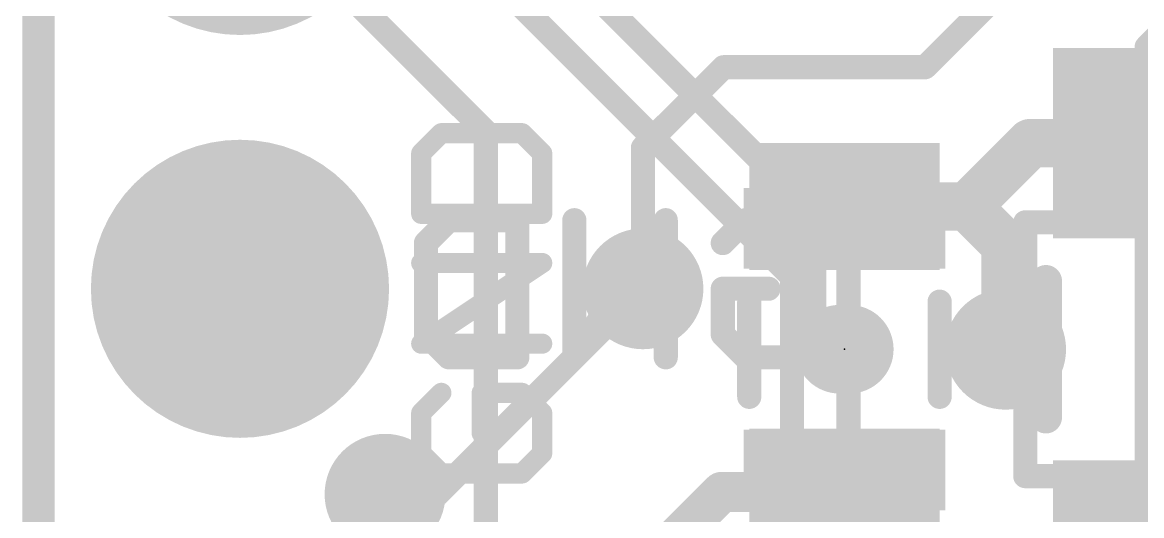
# Model space of a CAD drawing. Extents: x -33 to 74, y -20 to 37.
# Drawn here: x -0.1 to 6.95, y 20.16 to 23.27 of the extents above; entities that cross this region are included whole.
import ezdxf

# ---------------------------------------------------------------- set-up
doc = ezdxf.new("R2010")
doc.units = 0
for name, color, linetype in [('1', 12, 'CONTINUOUS'), ('16', 132, 'CONTINUOUS'), ('17', 110, 'CONTINUOUS'), ('18', 110, 'CONTINUOUS'), ('20', 53, 'CONTINUOUS'), ('21', 41, 'CONTINUOUS'), ('22', 40, 'CONTINUOUS'), ('23', 53, 'CONTINUOUS'), ('51', 53, 'CONTINUOUS')]:
    doc.layers.add(name, color=color, linetype=linetype)

# ---------------------------------------------------------------- blocks, each defined once
blk = doc.blocks.new('RECT')
blk.add_solid([(-0.5, -0.5), (0.5, -0.5), (-0.5, 0.5), (0.5, 0.5)])
blk = doc.blocks.new('ROUNDP')
at = {"const_width": 0.5}
blk.add_lwpolyline([(0, -0.25, 1), (0, 0.25, 1), (0, -0.25)], format="xyb", dxfattribs=at)
blk = doc.blocks.new('ROUNDV')
at = {"const_width": 0.5}
blk.add_lwpolyline([(0, -0.25, 1), (0, 0.25, 1), (0, -0.25)], format="xyb", dxfattribs=at)

msp = doc.modelspace()

# ---------------------------------------------------------------- linework, layer by layer
at = {"layer": '1'}
for points, const_width in [([(2.8194, 22.5806), (1.27, 24.13)], 0.1524), ([(6.223, 23.622), (5.588, 22.987)], 0.1524), ([(3.81, 22.479), (4.318, 22.987)], 0.1524), ([(5.588, 22.987), (4.318, 22.987)], 0.1524), ([(2.8194, 16.3068), (2.8194, 22.5806)], 0.1524), ([(5.853, 22.109), (6.2531, 22.5091)], 0.3048), ([(6.67, 22.5091), (6.2531, 22.5091)], 0.3048), ([(3.81, 21.59), (3.81, 22.479)], 0.1524), ([(5.08, 22.109), (5.853, 22.109)], 0.3048), ([(6.096, 21.866), (5.853, 22.109)], 0.3048), ([(5.08, 22.109), (5.069, 22.098)], 0.1524), ([(6.096, 21.209), (6.096, 21.866)], 0.3048), ([(4.307, 20.309), (3.865, 19.867)], 0.254), ([(5.08, 20.309), (4.307, 20.309)], 0.254), ([(2.4638, 20.0152), (2.1844, 20.2946)], 0.1524)]:
    msp.add_lwpolyline(points, dxfattribs=dict(at, const_width=const_width))
for points, const_width in [([(4.318, 23.0251, 1), (4.318, 22.9489)], 0.0762), ([(4.3449, 22.9601, 1), (4.2911, 23.0139)], 0.0762), ([(5.5611, 23.0139, 1), (5.6149, 22.9601)], 0.0762), ([(5.588, 22.9489, 1), (5.588, 23.0251)], 0.0762), ([(2.8575, 22.5806, 1), (2.7813, 22.5806)], 0.0762), ([(6.2531, 22.5853, 1), (6.2531, 22.4329)], 0.1524), ([(6.307, 22.4552, 1), (6.1992, 22.563)], 0.1524), ([(6.67, 22.4329, 1), (6.67, 22.5853)], 0.1524), ([(2.7925, 22.5537, 1), (2.8463, 22.6075)], 0.0762), ([(3.8481, 22.479, 1), (3.7719, 22.479)], 0.0762), ([(3.7831, 22.5059, 1), (3.8369, 22.4521)], 0.0762), ([(5.08, 22.1852, 1), (5.08, 22.0328)], 0.1524), ([(5.9069, 22.1629, 1), (5.7991, 22.0551)], 0.1524), ([(5.7991, 22.1629, 1), (5.9069, 22.0551)], 0.1524), ([(5.853, 22.0328, 1), (5.853, 22.1852)], 0.1524), ([(5.0421, 22.1249, 1), (5.0959, 22.0711)], 0.0762), ([(5.1069, 22.0821, 1), (5.0531, 22.1359)], 0.0762), ([(6.1722, 21.866, 1), (6.0198, 21.866)], 0.1524), ([(6.0421, 21.8121, 1), (6.1499, 21.9199)], 0.1524), ([(3.7719, 21.59, 1), (3.8481, 21.59)], 0.0762), ([(6.0198, 21.209, 1), (6.1722, 21.209)], 0.1524), ([(4.307, 20.3725, 1), (4.307, 20.2455)], 0.127), ([(4.3519, 20.2641, 1), (4.2621, 20.3539)], 0.127), ([(5.08, 20.2455, 1), (5.08, 20.3725)], 0.127), ([(2.2113, 20.3215, 1), (2.1575, 20.2677)], 0.0762)]:
    msp.add_lwpolyline(points, format="xyb", dxfattribs=dict(at, const_width=const_width))
at = {"layer": '16', "const_width": 0.1524}
for points in [[(8.636, 24.765), (6.985, 23.114)], [(3.0734, 23.876), (5.1054, 21.844)], [(2.7686, 23.6474), (4.7498, 21.6662)], [(6.985, 17.0154), (6.985, 23.114)], [(5.1054, 18.7706), (5.1054, 21.844)], [(4.7498, 21.6662), (4.7498, 18.6944)], [(2.5146, 20.2946), (3.81, 21.59)], [(2.1844, 20.2946), (2.5146, 20.2946)]]:
    msp.add_lwpolyline(points, dxfattribs=at)
at = {"layer": '16', "const_width": 0.0762}
for points in [[(7.0231, 23.114, 1), (6.9469, 23.114)], [(6.9581, 23.1409, 1), (7.0119, 23.0871)], [(5.1435, 21.844, 1), (5.0673, 21.844)], [(5.0785, 21.8171, 1), (5.1323, 21.8709)], [(4.7879, 21.6662, 1), (4.7117, 21.6662)], [(4.7229, 21.6393, 1), (4.7767, 21.6931)], [(3.8369, 21.5631, 1), (3.7831, 21.6169)], [(2.1844, 20.3327, 1), (2.1844, 20.2565)], [(2.4877, 20.3215, 1), (2.5415, 20.2677)], [(2.5146, 20.2565, 1), (2.5146, 20.3327)]]:
    msp.add_lwpolyline(points, format="xyb", dxfattribs=at)
at = {"layer": '20', "const_width": 0.2032}
msp.add_lwpolyline([(0, 0), (0, 33.02)], dxfattribs=at)
at = {"layer": '21'}
for points, const_width in [([(2.5395, 22.5712), (2.4123, 22.4441)], 0.127), ([(3.0479, 22.5712), (2.5395, 22.5712)], 0.127), ([(3.175, 22.4441), (3.0479, 22.5712)], 0.127), ([(2.4123, 22.4441), (2.4123, 22.0628)], 0.127), ([(3.175, 22.0628), (3.175, 22.4441)], 0.127), ([(2.4123, 22.0628), (3.175, 22.0628)], 0.127), ([(2.4123, 21.2442), (3.175, 21.7526)], 0.127), ([(3.175, 21.7526), (2.4123, 21.7526)], 0.127), ([(6.35, 20.7796), (6.35, 21.6384)], 0.2032), ([(4.48, 21.509), (4.48, 20.909)], 0.1524), ([(5.68, 21.509), (5.68, 20.909)], 0.1524), ([(5.1105, 21.209), (5.0495, 21.209)], 0.5588), ([(3.175, 21.2442), (2.4123, 21.2442)], 0.127), ([(2.5395, 20.9341), (2.4123, 20.807)], 0.127), ([(3.0479, 20.9341), (2.7937, 20.9341)], 0.127), ([(2.7937, 20.9341), (2.7937, 20.6798)], 0.127), ([(3.175, 20.807), (3.0479, 20.9341)], 0.127), ([(2.4123, 20.807), (2.4123, 20.5527)], 0.127), ([(3.175, 20.5527), (3.175, 20.807)], 0.127), ([(2.4123, 20.5527), (2.5395, 20.4256)], 0.127), ([(3.0479, 20.4256), (3.175, 20.5527)], 0.127), ([(2.5395, 20.4256), (3.0479, 20.4256)], 0.127)]:
    msp.add_lwpolyline(points, dxfattribs=dict(at, const_width=const_width))
for points, const_width in [([(2.5395, 22.603, 1), (2.5395, 22.5395)], 0.0635), ([(2.5619, 22.5488, 1), (2.517, 22.5937)], 0.0635), ([(3.0703, 22.5937, 1), (3.0254, 22.5488)], 0.0635), ([(3.0479, 22.5395, 1), (3.0479, 22.603)], 0.0635), ([(2.4441, 22.4441, 1), (2.3806, 22.4441)], 0.0635), ([(3.2068, 22.4441, 1), (3.1433, 22.4441)], 0.0635), ([(2.3899, 22.4666, 1), (2.4348, 22.4217)], 0.0635), ([(3.1525, 22.4217, 1), (3.1975, 22.4666)], 0.0635), ([(2.4123, 22.0945, 1), (2.4123, 22.031)], 0.0635), ([(2.3806, 22.0628, 1), (2.4441, 22.0628)], 0.0635), ([(3.1433, 22.0628, 1), (3.2068, 22.0628)], 0.0635), ([(3.175, 22.031, 1), (3.175, 22.0945)], 0.0635), ([(2.4123, 21.7844, 1), (2.4123, 21.7209)], 0.0635), ([(3.1926, 21.7262, 1), (3.1574, 21.7791)], 0.0635), ([(3.175, 21.7209, 1), (3.175, 21.7844)], 0.0635), ([(6.4008, 21.6384, 1), (6.2992, 21.6384)], 0.1016), ([(4.5181, 21.509, 1), (4.4419, 21.509)], 0.0762), ([(5.7181, 21.509, 1), (5.6419, 21.509)], 0.0762), ([(5.0495, 21.3487, 1), (5.0495, 21.0693)], 0.2794), ([(5.1105, 21.0693, 1), (5.1105, 21.3487)], 0.2794), ([(2.4123, 21.276, 1), (2.4123, 21.2125)], 0.0635), ([(3.175, 21.2125, 1), (3.175, 21.276)], 0.0635), ([(2.3947, 21.2706, 1), (2.43, 21.2178)], 0.0635), ([(2.5619, 20.9116, 1), (2.517, 20.9565)], 0.0635), ([(2.8254, 20.9341, 1), (2.7619, 20.9341)], 0.0635), ([(2.7937, 20.9658, 1), (2.7937, 20.9023)], 0.0635), ([(3.0703, 20.9565, 1), (3.0254, 20.9116)], 0.0635), ([(3.0479, 20.9023, 1), (3.0479, 20.9658)], 0.0635), ([(4.4419, 20.909, 1), (4.5181, 20.909)], 0.0762), ([(5.6419, 20.909, 1), (5.7181, 20.909)], 0.0762), ([(2.4441, 20.807, 1), (2.3806, 20.807)], 0.0635), ([(2.3899, 20.8294, 1), (2.4348, 20.7845)], 0.0635), ([(3.2068, 20.807, 1), (3.1433, 20.807)], 0.0635), ([(3.1525, 20.7845, 1), (3.1975, 20.8294)], 0.0635), ([(6.2992, 20.7796, 1), (6.4008, 20.7796)], 0.1016), ([(2.7619, 20.6798, 1), (2.8254, 20.6798)], 0.0635), ([(2.4348, 20.5752, 1), (2.3899, 20.5303)], 0.0635), ([(3.1975, 20.5303, 1), (3.1525, 20.5752)], 0.0635), ([(2.3806, 20.5527, 1), (2.4441, 20.5527)], 0.0635), ([(3.1433, 20.5527, 1), (3.2068, 20.5527)], 0.0635), ([(2.5395, 20.4574, 1), (2.5395, 20.3939)], 0.0635), ([(2.517, 20.4032, 1), (2.5619, 20.4481)], 0.0635), ([(3.0254, 20.4481, 1), (3.0703, 20.4032)], 0.0635), ([(3.0479, 20.3939, 1), (3.0479, 20.4574)], 0.0635)]:
    msp.add_lwpolyline(points, format="xyb", dxfattribs=dict(at, const_width=const_width))
at = {"layer": '22', "const_width": 0.1524}
for points in [[(2.4421, 21.8785), (2.5861, 22.0225)], [(2.5861, 22.0225), (3.0183, 22.0225)], [(3.0183, 22.0225), (3.0183, 21.1582)], [(3.9538, 22.0225), (3.3776, 21.1582)], [(3.3776, 21.1582), (3.3776, 22.0225)], [(3.9538, 21.1582), (3.9538, 22.0225)], [(4.3131, 21.8785), (4.4572, 22.0225)], [(4.4572, 22.0225), (4.7453, 22.0225)], [(4.7453, 22.0225), (4.8894, 21.8785)], [(2.4421, 21.3023), (2.4421, 21.8785)], [(4.8894, 21.8785), (4.8894, 21.3023)], [(4.3131, 21.3023), (4.3131, 21.5904)], [(4.3131, 21.5904), (4.6012, 21.5904)], [(2.5861, 21.1582), (2.4421, 21.3023)], [(4.4572, 21.1582), (4.3131, 21.3023)], [(4.8894, 21.3023), (4.7453, 21.1582)], [(3.0183, 21.1582), (2.5861, 21.1582)], [(4.7453, 21.1582), (4.4572, 21.1582)]]:
    msp.add_lwpolyline(points, dxfattribs=at)
at = {"layer": '22', "const_width": 0.0762}
for points in [[(2.5861, 22.0606, 1), (2.5861, 21.9844)], [(2.6131, 21.9956, 1), (2.5592, 22.0495)], [(3.0564, 22.0225, 1), (2.9802, 22.0225)], [(3.0183, 21.9844, 1), (3.0183, 22.0606)], [(3.4157, 22.0225, 1), (3.3395, 22.0225)], [(3.9919, 22.0225, 1), (3.9157, 22.0225)], [(3.9855, 22.0014, 1), (3.9221, 22.0437)], [(4.4572, 22.0606, 1), (4.4572, 21.9844)], [(4.4841, 21.9956, 1), (4.4302, 22.0495)], [(4.7722, 22.0495, 1), (4.7184, 21.9956)], [(4.7453, 21.9844, 1), (4.7453, 22.0606)], [(2.4802, 21.8785, 1), (2.404, 21.8785)], [(2.4152, 21.9054, 1), (2.469, 21.8515)], [(4.2862, 21.9054, 1), (4.3401, 21.8515)], [(4.9275, 21.8785, 1), (4.8513, 21.8785)], [(4.8624, 21.8515, 1), (4.9163, 21.9054)], [(4.3512, 21.5904, 1), (4.275, 21.5904)], [(4.3131, 21.6285, 1), (4.3131, 21.5523)], [(4.6012, 21.5523, 1), (4.6012, 21.6285)], [(2.469, 21.3292, 1), (2.4152, 21.2753)], [(4.3401, 21.3292, 1), (4.2862, 21.2753)], [(4.9163, 21.2753, 1), (4.8624, 21.3292)], [(2.404, 21.3023, 1), (2.4802, 21.3023)], [(4.275, 21.3023, 1), (4.3512, 21.3023)], [(4.8513, 21.3023, 1), (4.9275, 21.3023)], [(2.5861, 21.1963, 1), (2.5861, 21.1201)], [(2.5592, 21.1313, 1), (2.6131, 21.1851)], [(2.9802, 21.1582, 1), (3.0564, 21.1582)], [(3.0183, 21.1201, 1), (3.0183, 21.1963)], [(3.3459, 21.1793, 1), (3.4093, 21.1371)], [(3.3395, 21.1582, 1), (3.4157, 21.1582)], [(3.9157, 21.1582, 1), (3.9919, 21.1582)], [(4.4572, 21.1963, 1), (4.4572, 21.1201)], [(4.4302, 21.1313, 1), (4.4841, 21.1851)], [(4.7184, 21.1851, 1), (4.7722, 21.1313)], [(4.7453, 21.1201, 1), (4.7453, 21.1963)]]:
    msp.add_lwpolyline(points, format="xyb", dxfattribs=at)
at = {"layer": '23'}
msp.add_point((5.08, 21.209), dxfattribs=at)
at = {"layer": '51', "const_width": 0.1524}
for points in [[(6.22, 22.009), (9.02, 22.009)], [(6.22, 20.409), (6.22, 22.009)], [(9.02, 20.409), (6.22, 20.409)]]:
    msp.add_lwpolyline(points, dxfattribs=at)
at = {"layer": '51', "const_width": 0.0762}
for points in [[(6.22, 22.0471, 1), (6.22, 21.9709)], [(6.2581, 22.009, 1), (6.1819, 22.009)], [(6.22, 20.4471, 1), (6.22, 20.3709)], [(6.1819, 20.409, 1), (6.2581, 20.409)]]:
    msp.add_lwpolyline(points, format="xyb", dxfattribs=at)

# ---------------------------------------------------------------- block references
at = {"layer": '1', "yscale": 1.2}
for p, xscale, rotation in [((6.67, 22.5091), 0.55, 180), ((5.08, 22.109), 0.8, 270), ((5.08, 20.309), 0.8, 270), ((6.67, 19.9089), 0.55, 180)]:
    msp.add_blockref('RECT', p, dxfattribs=dict(at, xscale=xscale, rotation=rotation))
at = {"layer": '17', "xscale": 1.8796, "yscale": 1.8796, "rotation": 180}
for p in [(1.27, 24.13), (1.27, 24.13), (1.27, 21.59), (1.27, 21.59)]:
    msp.add_blockref('ROUNDP', p, dxfattribs=at)
at = {"layer": '18', "xscale": 0.762, "yscale": 0.762}
for p in [(3.81, 21.59), (3.81, 21.59), (6.096, 21.209), (6.096, 21.209), (2.1844, 20.2946), (2.1844, 20.2946)]:
    msp.add_blockref('ROUNDV', p, dxfattribs=at)
at = {"layer": '51'}
for p, xscale, yscale, rotation in [((6.67, 22.384), 0.5, 0.65, 180), ((5.08, 21.971), 0.508, 1.27, 90), ((5.08, 20.447), 0.508, 1.27, 270), ((6.67, 20.034), 0.5, 0.65, 180)]:
    msp.add_blockref('RECT', p, dxfattribs=dict(at, xscale=xscale, yscale=yscale, rotation=rotation))

doc.saveas('drawing.dxf')
